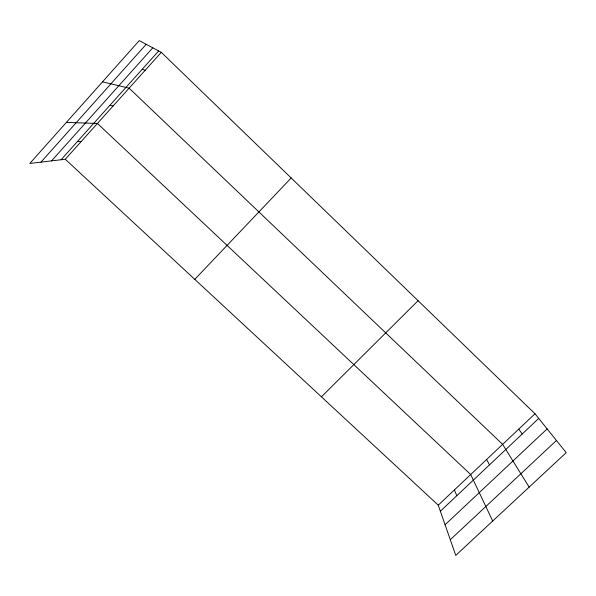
<?xml version="1.0" encoding="UTF-8"?>
<svg xmlns="http://www.w3.org/2000/svg" width="596" height="596" viewBox="0 0 596 596"><rect width="100%" height="100%" fill="white"/><g stroke="black" fill="none" stroke-linecap="round" stroke-linejoin="round"><path stroke-width="0.89" d="M40.96 162.134L146.206 44.298M51.554 160.875L152.785 47.807M61.068 159.75L158.67 50.951M65.284 159.251L161.285 52.344L534.999 413.766L566.2 452.655L455.754 555.405L438.261 505.185L65.284 159.251L29.8 163.453L139.27 40.595L161.285 52.344M194.788 279.36L291.183 177.973M321.438 396.824L418.079 300.689M438.261 505.185L534.999 413.766M440.362 511.212L538.732 418.422M445.078 524.741L547.128 428.889M450.293 539.723L556.44 440.496M77.338 141.61L81.294 141.423M66.379 122.404L97.431 123.454L470.698 474.535L492.713 521.023M109.791 105.44L113.21 105.879M102.505 81.861L129.116 88.171L502.622 444.363L529.166 487.111M142.25 69.255L145.141 70.328M518.751 429.12L522.208 434.007M486.604 459.501L489.51 464.85M454.42 489.912L456.789 495.716"/></g></svg>
